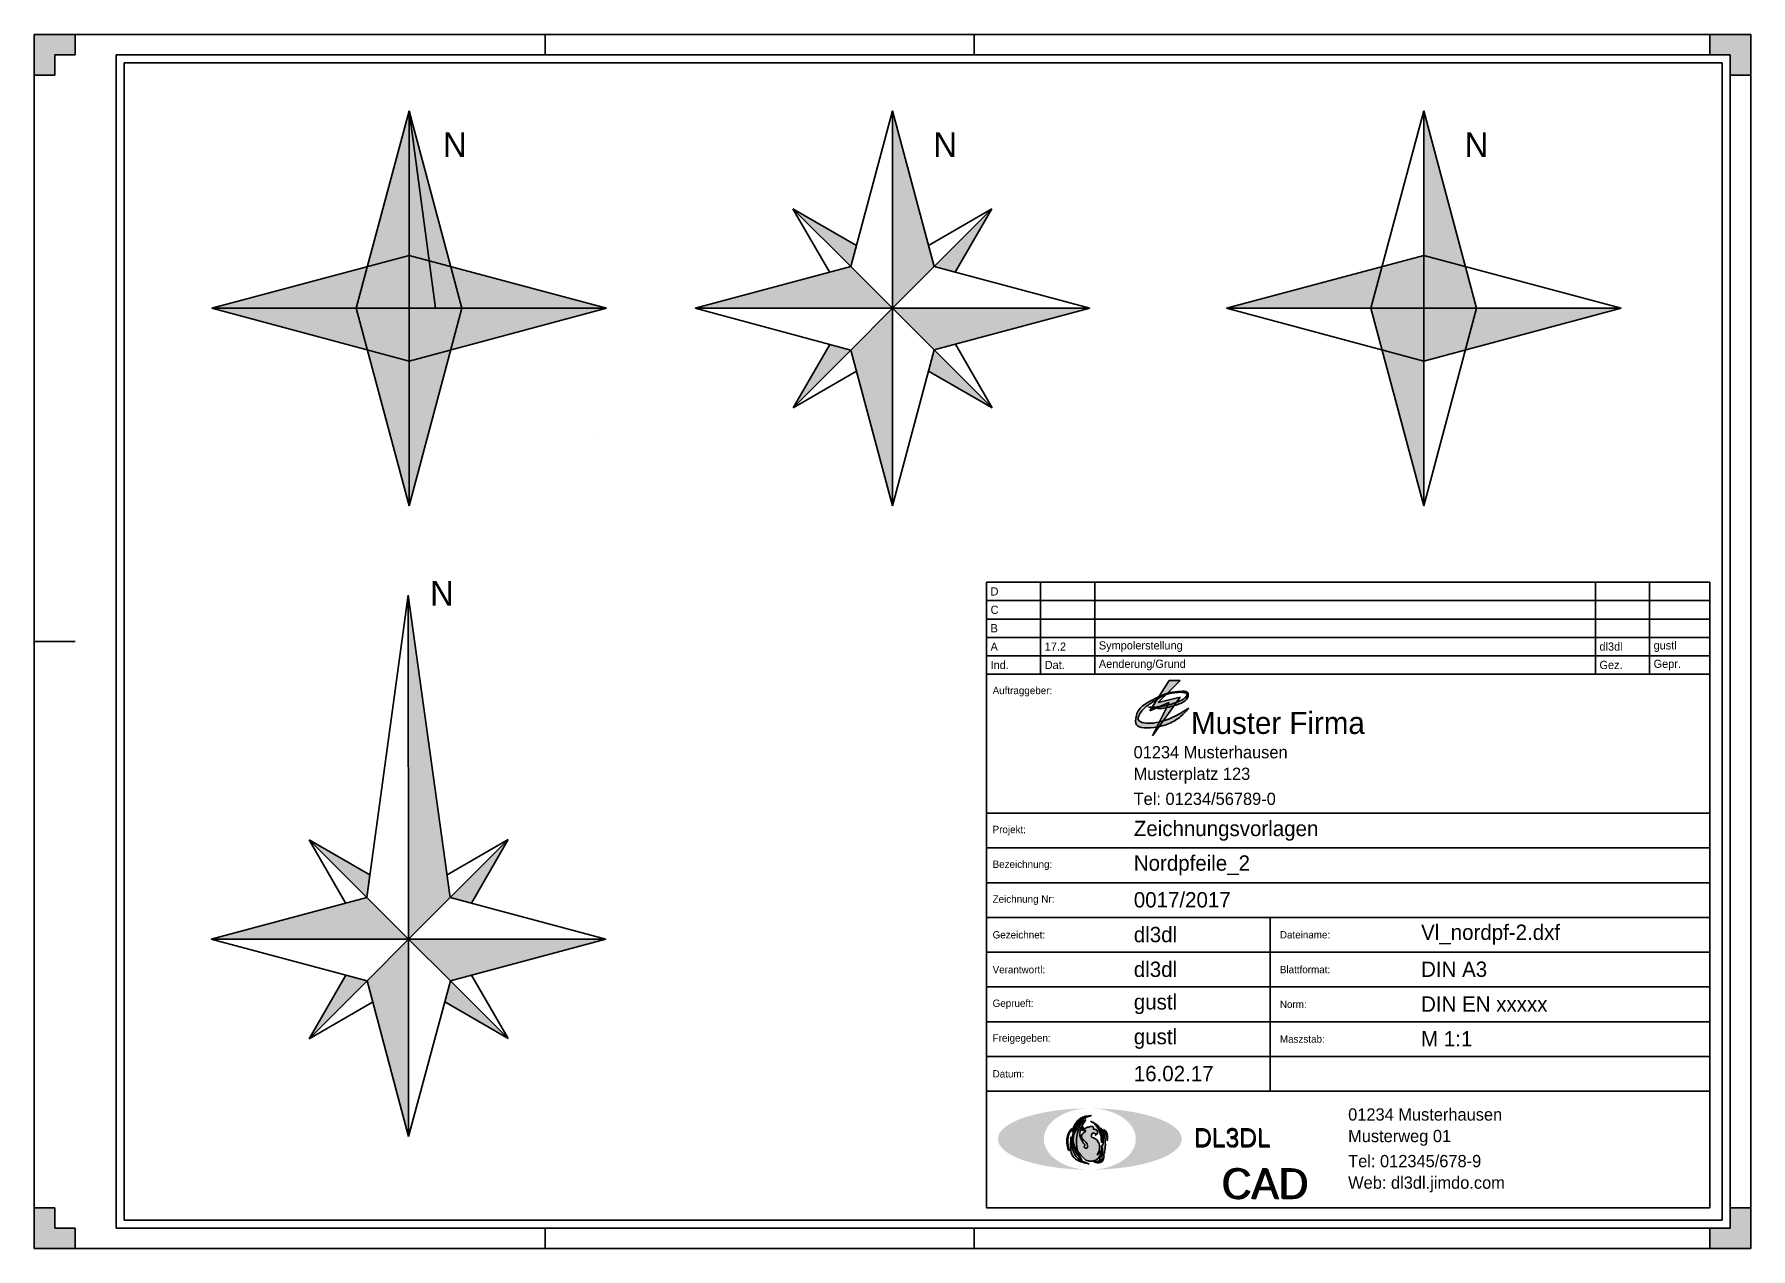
# Model space of a CAD drawing. Header units: millimetres. Extents: x 0 to 420, y 0 to 297.
import ezdxf

# ---------------------------------------------------------------- set-up
doc = ezdxf.new("R2010")
doc.units = ezdxf.units.MM
for name, color, linetype, true_color in [('Blattrahmen', 2, 'Continuous', 0xffff00), ('Faltmarken', 3, 'Continuous', 0x00ff00), ('Logo', 5, 'Continuous', 0x0000ff), ('Logo Adresse', 5, 'Continuous', 0x0000ff), ('Logo Text', 1, 'Continuous', 0xff0000), ('Logo_a', 1, 'Continuous', 0xff0000), ('Logo_b', 30, 'Continuous', 0xff7f00), ('Logo_c', 14, 'Continuous', 0x800000), ('Musterlogo AG', 3, 'Continuous', 0x00ff00), ('Musterlogo AG 1', 1, 'Continuous', 0xff0000), ('Musterlogo AG Text', 5, 'Continuous', 0x0000ff), ('Nordpfeil blau', 5, 'Continuous', 0x0000ff), ('Nordpfeil gruen', 3, 'Continuous', 0x00ff00), ('Nordpfeil Text', 4, 'Continuous', 0x00ffff), ('Nordpfeile rot', 1, 'Continuous', 0xff0000), ('pfoenix', 94, 'Continuous', 0x008000), ('Planecken', 2, 'Continuous', 0xffff00), ('Plankopf Legende', 6, 'Continuous', 0xff00ff), ('Plankopf Rahmen', 94, 'Continuous', 0x008000), ('Plankopf Text augefuellt', 134, 'Continuous', 0x008080), ('Plankopf Text Vorgabe', 1, 'Continuous', 0xff0000), ('Zeichnungsrahmen rot', 1, 'Continuous', 0xff0000), ('Zeichnungsrahmen_blau', 5, 'Continuous', 0x0000ff)]:
    doc.layers.add(name, color=color, linetype=linetype, true_color=true_color)
doc.styles.add('textstyle0', font='')
doc.styles.add('textstyle1', font='')
doc.styles.add('textstyle10', font='')
doc.styles.add('textstyle11', font='')
doc.styles.add('textstyle12', font='')
doc.styles.add('textstyle13', font='')
doc.styles.add('textstyle14', font='')
doc.styles.add('textstyle15', font='')
doc.styles.add('textstyle16', font='')
doc.styles.add('textstyle17', font='')
doc.styles.add('textstyle18', font='')
doc.styles.add('textstyle19', font='')
doc.styles.add('textstyle2', font='')
doc.styles.add('textstyle20', font='')
doc.styles.add('textstyle21', font='')
doc.styles.add('textstyle22', font='')
doc.styles.add('textstyle23', font='')
doc.styles.add('textstyle24', font='')
doc.styles.add('textstyle25', font='')
doc.styles.add('textstyle26', font='')
doc.styles.add('textstyle27', font='')
doc.styles.add('textstyle28', font='')
doc.styles.add('textstyle29', font='')
doc.styles.add('textstyle3', font='')
doc.styles.add('textstyle30', font='')
doc.styles.add('textstyle31', font='')
doc.styles.add('textstyle32', font='')
doc.styles.add('textstyle33', font='')
doc.styles.add('textstyle34', font='')
doc.styles.add('textstyle35', font='')
doc.styles.add('textstyle36', font='')
doc.styles.add('textstyle37', font='')
doc.styles.add('textstyle38', font='')
doc.styles.add('textstyle39', font='')
doc.styles.add('textstyle4', font='')
doc.styles.add('textstyle40', font='')
doc.styles.add('textstyle41', font='')
doc.styles.add('textstyle42', font='')
doc.styles.add('textstyle43', font='')
doc.styles.add('textstyle44', font='')
doc.styles.add('textstyle45', font='')
doc.styles.add('textstyle46', font='')
doc.styles.add('textstyle47', font='')
doc.styles.add('textstyle48', font='')
doc.styles.add('textstyle49', font='')
doc.styles.add('textstyle5', font='')
doc.styles.add('textstyle50', font='')
doc.styles.add('textstyle51', font='')
doc.styles.add('textstyle52', font='')
doc.styles.add('textstyle53', font='')
doc.styles.add('textstyle6', font='')
doc.styles.add('textstyle7', font='')
doc.styles.add('textstyle8', font='')
doc.styles.add('textstyle9', font='')
doc.styles.get('textstyle0').set_extended_font_data('FreeMono')
doc.styles.get('textstyle1').set_extended_font_data('FreeMono')
doc.styles.get('textstyle10').set_extended_font_data('URW Chancery L')
doc.styles.get('textstyle11').set_extended_font_data('URW Chancery L')
doc.styles.get('textstyle12').set_extended_font_data('FreeMono')
doc.styles.get('textstyle13').set_extended_font_data('FreeMono')
doc.styles.get('textstyle14').set_extended_font_data('FreeMono')
doc.styles.get('textstyle15').set_extended_font_data('FreeMono')
doc.styles.get('textstyle16').set_extended_font_data('FreeMono')
doc.styles.get('textstyle17').set_extended_font_data('FreeMono')
doc.styles.get('textstyle18').set_extended_font_data('FreeMono')
doc.styles.get('textstyle19').set_extended_font_data('FreeMono')
doc.styles.get('textstyle2').set_extended_font_data('FreeMono')
doc.styles.get('textstyle20').set_extended_font_data('FreeMono')
doc.styles.get('textstyle21').set_extended_font_data('FreeMono')
doc.styles.get('textstyle22').set_extended_font_data('FreeMono')
doc.styles.get('textstyle23').set_extended_font_data('FreeMono')
doc.styles.get('textstyle24').set_extended_font_data('FreeMono')
doc.styles.get('textstyle25').set_extended_font_data('FreeMono')
doc.styles.get('textstyle26').set_extended_font_data('FreeMono')
doc.styles.get('textstyle27').set_extended_font_data('FreeMono')
doc.styles.get('textstyle28').set_extended_font_data('FreeMono')
doc.styles.get('textstyle29').set_extended_font_data('FreeMono')
doc.styles.get('textstyle3').set_extended_font_data('FreeMono')
doc.styles.get('textstyle30').set_extended_font_data('FreeMono')
doc.styles.get('textstyle31').set_extended_font_data('FreeMono')
doc.styles.get('textstyle32').set_extended_font_data('FreeMono')
doc.styles.get('textstyle33').set_extended_font_data('FreeMono')
doc.styles.get('textstyle34').set_extended_font_data('FreeMono')
doc.styles.get('textstyle35').set_extended_font_data('URW Chancery L')
doc.styles.get('textstyle36').set_extended_font_data('FreeMono')
doc.styles.get('textstyle37').set_extended_font_data('FreeMono')
doc.styles.get('textstyle38').set_extended_font_data('FreeMono')
doc.styles.get('textstyle39').set_extended_font_data('FreeMono')
doc.styles.get('textstyle4').set_extended_font_data('FreeMono')
doc.styles.get('textstyle40').set_extended_font_data('FreeMono')
doc.styles.get('textstyle41').set_extended_font_data('FreeMono')
doc.styles.get('textstyle42').set_extended_font_data('FreeMono')
doc.styles.get('textstyle43').set_extended_font_data('FreeMono')
doc.styles.get('textstyle44').set_extended_font_data('FreeMono')
doc.styles.get('textstyle45').set_extended_font_data('FreeMono')
doc.styles.get('textstyle46').set_extended_font_data('FreeMono')
doc.styles.get('textstyle47').set_extended_font_data('FreeMono')
doc.styles.get('textstyle48').set_extended_font_data('FreeMono')
doc.styles.get('textstyle49').set_extended_font_data('FreeMono')
doc.styles.get('textstyle5').set_extended_font_data('FreeMono')
doc.styles.get('textstyle50').set_extended_font_data('FreeMono')
doc.styles.get('textstyle51').set_extended_font_data('FreeMono')
doc.styles.get('textstyle52').set_extended_font_data('FreeMono')
doc.styles.get('textstyle53').set_extended_font_data('FreeMono')
doc.styles.get('textstyle6').set_extended_font_data('FreeMono')
doc.styles.get('textstyle7').set_extended_font_data('FreeMono')
doc.styles.get('textstyle8').set_extended_font_data('URW Chancery L')
doc.styles.get('textstyle9').set_extended_font_data('URW Chancery L')

msp = doc.modelspace()

# ---------------------------------------------------------------- hatches: boundary and pattern name
at = {"layer": 'Logo_a'}
h = msp.add_hatch(color=256, dxfattribs=at)
edge = h.paths.add_edge_path()
edge.add_ellipse((258.29, 26.81), major_axis=(18.75, 0), ratio=0.4, start_angle=0, end_angle=360)
edge = h.paths.add_edge_path()
edge.add_ellipse((258.29, 26.81), major_axis=(15, 0), ratio=0.5, start_angle=0, end_angle=360)
at = {"layer": 'Logo_b'}
h = msp.add_hatch(color=256, dxfattribs=at)
edge = h.paths.add_edge_path()
edge.add_ellipse((258.29, 26.81), major_axis=(15, 0), ratio=0.5, start_angle=0, end_angle=360)
edge = h.paths.add_edge_path()
edge.add_ellipse((258.29, 26.81), major_axis=(11.25, 0), ratio=0.666667, start_angle=0, end_angle=360)
at = {"layer": 'Logo_c'}
h = msp.add_hatch(color=256, dxfattribs=at)
edge = h.paths.add_edge_path()
edge.add_ellipse((258.29, 26.81), major_axis=(18.75, 0), ratio=0.4, start_angle=0, end_angle=360)
edge = h.paths.add_edge_path()
edge.add_ellipse((258.29, 26.81), major_axis=(22.5, 0), ratio=0.333333, start_angle=0, end_angle=360)
at = {"layer": 'Musterlogo AG'}
h = msp.add_hatch(color=256, dxfattribs=at)
edge = h.paths.add_edge_path()
edge.add_spline(control_points=[(272.68, 132.47), (275.14, 131.86), (277.12, 132.32), (280.86, 133.31), (282.54, 134.68), (282.31, 136.28), (281.39, 136.36), (278.34, 136.21), (276.44, 135.67), (270.87, 132.93), (269.65, 130.87), (269.26, 128.2), (270.56, 127.36), (273.92, 127.28), (277.96, 128.35), (280.63, 130.1), (282.54, 132.24), (282.54, 132.24), (279.79, 130.49), (277.73, 129.57), (275.82, 128.96), (273.23, 128.35), (270.87, 128.65), (269.95, 129.34), (270.26, 130.41), (270.94, 131.53), (272.29, 132.88), (275.16, 134.59), (276.61, 135.51), (277.86, 135.82), (278.89, 135.99), (280.11, 136.1), (281.29, 136.05), (281.82, 135.92), (282.13, 135.64), (281.98, 135.07), (281.06, 134.23), (280.01, 133.82), (278.78, 133.34), (277.4, 132.9), (275.82, 132.62), (274.47, 132.44), (272.68, 132.47), (272.68, 132.47)], knot_values=[0, 0, 0, 0, 1, 2, 3, 4, 5, 6, 7, 8, 9, 10, 11, 12, 13, 14, 15, 16, 17, 18, 19, 20, 21, 22, 23, 24, 25, 26, 27, 28, 29, 30, 31, 32, 33, 34, 35, 36, 37, 38, 39, 40, 41, 41, 41, 41], degree=3, periodic=0)
h = msp.add_hatch(color=256, dxfattribs=at)
edge = h.paths.add_edge_path()
edge.add_spline(control_points=[(272.68, 132.47), (275.14, 131.86), (277.12, 132.32), (280.86, 133.31), (282.54, 134.68), (282.31, 136.28), (281.39, 136.36), (278.34, 136.21), (276.44, 135.67), (270.87, 132.93), (269.65, 130.87), (269.26, 128.2), (270.56, 127.36), (273.92, 127.28), (277.96, 128.35), (280.63, 130.1), (282.54, 132.24), (282.54, 132.24), (279.79, 130.49), (277.73, 129.57), (275.82, 128.96), (273.23, 128.35), (270.87, 128.65), (269.95, 129.34), (270.26, 130.41), (270.94, 131.53), (272.29, 132.88), (275.16, 134.59), (276.61, 135.51), (277.86, 135.82), (278.89, 135.99), (280.11, 136.1), (281.29, 136.05), (281.82, 135.92), (282.13, 135.64), (281.98, 135.07), (281.06, 134.23), (280.01, 133.82), (278.78, 133.34), (277.4, 132.9), (275.82, 132.62), (274.47, 132.44), (272.68, 132.47), (272.68, 132.47)], knot_values=[0, 0, 0, 0, 1, 2, 3, 4, 5, 6, 7, 8, 9, 10, 11, 12, 13, 14, 15, 16, 17, 18, 19, 20, 21, 22, 23, 24, 25, 26, 27, 28, 29, 30, 31, 32, 33, 34, 35, 36, 37, 38, 39, 40, 41, 41, 41, 41], degree=3, periodic=0)
at = {"layer": 'Musterlogo AG 1'}
msp.add_hatch(color=256, dxfattribs=at).paths.add_polyline_path([(277.69, 138.95), (272.96, 131.53), (277.69, 133.55), (273.64, 125.45), (280.39, 134.9), (274.99, 133.55), (280.39, 138.95)])
at = {"layer": 'Nordpfeil blau'}
for points in [[(91.7, 230), (91.7, 278.3), (98.17, 230)], [(91.7, 230), (43.41, 230), (91.7, 236.47)], [(91.7, 230), (91.7, 181.7), (85.23, 230)], [(91.7, 230), (140, 230), (91.7, 223.53)]]:
    msp.add_hatch(color=256, dxfattribs=at).paths.add_polyline_path(points)
at = {"layer": 'Nordpfeil gruen'}
for points in [[(210, 230), (220.19, 240.22), (210, 278.3)], [(185.64, 254.33), (201.17, 245.36), (199.78, 240.19)], [(234.33, 254.36), (225.36, 238.83), (220.19, 240.22)], [(210, 230), (199.78, 240.19), (161.7, 230)], [(210, 230), (199.81, 219.78), (210, 181.7)], [(210, 230), (220.22, 219.81), (258.3, 230)], [(185.67, 205.64), (194.64, 221.17), (199.81, 219.78)], [(234.36, 205.67), (218.83, 214.64), (220.22, 219.81)], [(101.78, 85.91), (91.44, 159.87), (91.59, 75.69)], [(81.38, 85.88), (82.13, 91.42), (67.23, 100.02)], [(115.92, 100.05), (106.96, 84.52), (101.78, 85.91)], [(91.59, 75.69), (81.38, 85.88), (43.3, 75.69)], [(91.59, 75.69), (81.41, 65.48), (91.59, 27.4)], [(91.59, 75.69), (101.81, 65.51), (139.89, 75.69)], [(67.26, 51.33), (76.23, 66.86), (81.41, 65.48)], [(115.95, 51.36), (100.42, 60.33), (101.81, 65.51)]]:
    msp.add_hatch(color=256, dxfattribs=at).paths.add_polyline_path(points)
at = {"layer": 'Nordpfeile rot'}
for points in [[(91.7, 278.3), (78.76, 230), (91.7, 230)], [(140, 230), (91.7, 242.94), (91.7, 230)], [(43.41, 230), (91.7, 217.06), (91.7, 230)], [(91.7, 181.7), (104.64, 230), (91.7, 230)]]:
    msp.add_hatch(color=256, dxfattribs=at).paths.add_polyline_path(points)
at = {"layer": 'pfoenix'}
h = msp.add_hatch(color=256, dxfattribs=at)
edge = h.paths.add_edge_path()
edge.add_spline(control_points=[(256.72, 25.82), (257.25, 25.49), (256.88, 24.88), (256.88, 24.88), (256.88, 24.88), (257.01, 24.56), (257.83, 24.55), (257.7, 25.31), (257.54, 25.82), (256.87, 26.49), (256.33, 26.94), (256.13, 27.55), (256.53, 28.18), (257.19, 28.6), (257.3, 28.77), (257.21, 28.99), (256.84, 28.98), (256.5, 28.89), (256.23, 29.04), (256.3, 29.5), (256.72, 29.71), (256.73, 29.73), (256.73, 29.71), (256.62, 29.52), (256.43, 29.38), (256.59, 29.24), (257.08, 29.38), (257.67, 29.69), (258.72, 29.91), (259.1, 29.87), (259.15, 29.77), (259.2, 29.43), (259.08, 29.16), (259.59, 29.21), (259.95, 29.05), (260.24, 28.75), (260.18, 28.25), (259.83, 27.81), (259.7, 27.71), (259.7, 27.71), (259.65, 27.96), (259.57, 28.23), (259.27, 28.29), (258.83, 28.22), (258.65, 27.81), (258.67, 27.3), (259.05, 27.14), (259.81, 26.88), (260.18, 26.4)], knot_values=[0, 0, 0, 0, 1, 2, 3, 4, 5, 6, 7, 8, 9, 10, 11, 12, 13, 14, 15, 16, 17, 18, 19, 20, 21, 22, 23, 24, 25, 26, 27, 28, 29, 30, 31, 32, 33, 34, 35, 36, 37, 38, 39, 40, 41, 42, 43, 44, 45, 46, 46, 46, 46], degree=3, periodic=0)
edge.add_spline(control_points=[(260.18, 26.4), (260.53, 25.8), (260.77, 24.95), (260.63, 24.13), (260.34, 23.39), (260.06, 22.94), (260.06, 22.94), (260.96, 23.47), (261.2, 24.39), (261.19, 25.09), (261.1, 25.28), (261.37, 24.82), (261.4, 23.99), (261.23, 23.46), (260.51, 22.13), (259.75, 21.63), (258.9, 21.4), (257.88, 21.39), (257.23, 21.71), (257.23, 21.71), (257.23, 21.71)], knot_values=[0, 0, 0, 0, 1, 2, 3, 4, 5, 6, 7, 8, 9, 10, 11, 12, 13, 14, 15, 16, 17, 18, 18, 18, 18], degree=3, periodic=0)
edge.add_spline(control_points=[(257.23, 21.71), (257.23, 21.71), (257.15, 21.66), (252.14, 27.42), (257.34, 31.58)], knot_values=[0, 0, 0, 0, 1, 2, 2, 2, 2], degree=3, periodic=0)
edge.add_spline(control_points=[(257.34, 31.58), (255.05, 28.61), (256.72, 25.82), (256.72, 25.82), (256.72, 25.82), (256.72, 25.82), (256.72, 25.82)], knot_values=[0, 0, 0, 0, 1, 2, 3, 4, 4, 4, 4], degree=3, periodic=0)
h = msp.add_hatch(color=256, dxfattribs=at)
edge = h.paths.add_edge_path()
edge.add_spline(control_points=[(256.56, 31.67), (253.99, 26.65), (256.39, 21.43), (256.38, 21.41), (256.38, 21.41), (252.66, 26.73), (256.57, 31.66), (256.56, 31.67), (256.56, 31.67)], knot_values=[0, 0, 0, 0, 1, 2, 3, 4, 5, 6, 6, 6, 6], degree=3, periodic=0)
h = msp.add_hatch(color=256, dxfattribs=at)
edge = h.paths.add_edge_path()
edge.add_spline(control_points=[(258.67, 32.6), (255.22, 31.76), (253.95, 28.46), (253.95, 28.46)], knot_values=[0, 0, 0, 0, 1, 1, 1, 1], degree=3, periodic=0)
edge.add_spline(control_points=[(253.95, 28.46), (253.99, 28.7), (254.46, 32.58), (258.67, 32.6)], knot_values=[0, 0, 0, 0, 1, 1, 1, 1], degree=3, periodic=0)
h = msp.add_hatch(color=256, dxfattribs=at)
edge = h.paths.add_edge_path()
edge.add_spline(control_points=[(260.96, 27.67), (261.03, 27.25), (261.07, 26.93), (261.11, 26.4), (261.12, 26), (261.12, 26), (261.12, 26), (261.3, 26.55), (261.3, 27.2), (261.17, 28.36), (260.8, 29.42), (260.48, 29.94), (259.6, 30.66), (258.43, 31.18), (258.43, 31.18), (258.43, 31.18)], knot_values=[0, 0, 0, 0, 1, 2, 3, 4, 5, 6, 7, 8, 9, 10, 11, 12, 13, 13, 13, 13], degree=3, periodic=0)
edge.add_spline(control_points=[(258.43, 31.18), (259.14, 30.82), (259.54, 30.42), (259.96, 29.88), (260.38, 29.32), (260.78, 28.43), (260.96, 27.67)], knot_values=[0, 0, 0, 0, 1, 2, 3, 4, 4, 4, 4], degree=3, periodic=0)
h = msp.add_hatch(color=256, dxfattribs=at)
edge = h.paths.add_edge_path()
edge.add_spline(control_points=[(262.08, 24.88), (262.04, 24.23), (261.84, 23.34), (261.56, 22.85), (260.94, 22.27), (260.59, 21.93), (260.59, 21.93), (260.84, 22.37), (261.18, 22.93), (261.38, 23.47), (261.4, 23.99), (261.16, 25.17)], knot_values=[0, 0, 0, 0, 1, 2, 3, 4, 5, 6, 7, 8, 9, 9, 9, 9], degree=3, periodic=0)
edge.add_spline(control_points=[(261.16, 25.17), (261.49, 25.34), (261.56, 25.7), (261.6, 26.8), (261.54, 27.78), (261.51, 28.31), (261.17, 29.37), (260.97, 29.51), (261.56, 28.75), (261.75, 28.24), (261.95, 27.5), (262.05, 26.79), (262.1, 25.8), (262.08, 24.88)], knot_values=[0, 0, 0, 0, 1, 2, 3, 4, 5, 6, 7, 8, 9, 10, 11, 11, 11, 11], degree=3, periodic=0)
h = msp.add_hatch(color=256, dxfattribs=at)
edge = h.paths.add_edge_path()
edge.add_spline(control_points=[(253.91, 29.39), (251.83, 27.42), (252.83, 24.11), (253.28, 23.89)], knot_values=[0, 0, 0, 0, 1, 1, 1, 1], degree=3, periodic=0)
edge.add_spline(control_points=[(253.28, 23.89), (253.14, 24), (252.14, 27.32), (253.91, 29.39)], knot_values=[0, 0, 0, 0, 1, 1, 1, 1], degree=3, periodic=0)
h = msp.add_hatch(color=256, dxfattribs=at)
edge = h.paths.add_edge_path()
edge.add_spline(control_points=[(253.66, 27.32), (253.79, 22.41), (258.06, 20.73), (258.06, 20.73), (258.06, 20.73), (253.26, 21.91), (253.7, 27.26), (253.7, 27.26), (253.66, 27.32)], knot_values=[0, 0, 0, 0, 1, 2, 3, 4, 5, 6, 6, 6, 6], degree=3, periodic=0)
h = msp.add_hatch(color=256, dxfattribs=at)
edge = h.paths.add_edge_path()
edge.add_spline(control_points=[(262.53, 26.38), (262.52, 27.07), (262.43, 27.52), (262.33, 28.04), (262.12, 28.46), (261.66, 29.12), (261.66, 29.12), (261.66, 29.12)], knot_values=[0, 0, 0, 0, 1, 2, 3, 4, 5, 5, 5, 5], degree=3, periodic=0)
edge.add_spline(control_points=[(261.66, 29.12), (262.74, 28.58), (262.53, 26.38), (262.53, 26.38), (262.53, 26.38)], knot_values=[0, 0, 0, 0, 1, 2, 2, 2, 2], degree=3, periodic=0)
h = msp.add_hatch(color=256, dxfattribs=at)
edge = h.paths.add_edge_path()
edge.add_spline(control_points=[(259.42, 21.18), (259.88, 20.99), (260.65, 20.98), (261.08, 21.1), (261.46, 21.52), (261.7, 22.11), (261.73, 22.55), (261.77, 22.75), (261.77, 22.75), (261.77, 22.75), (261.62, 22.35), (261.49, 22.22), (261.18, 21.84), (260.85, 21.61), (260.53, 21.47), (260.05, 21.32), (259.58, 21.29), (259.42, 21.29), (259.24, 21.3), (259.24, 21.29), (259.24, 21.29), (259.34, 21.22), (259.42, 21.18), (259.42, 21.18), (259.42, 21.18)], knot_values=[0, 0, 0, 0, 1, 2, 3, 4, 5, 6, 7, 8, 9, 10, 11, 12, 13, 14, 15, 16, 17, 18, 19, 20, 21, 22, 22, 22, 22], degree=3, periodic=0)
at = {"layer": 'Planecken'}
for points in [[(10, 297), (10, 292), (5, 292), (5, 287), (0, 287), (0, 297)], [(410, 297), (420, 297), (420, 287), (415, 287), (415, 292), (410, 292)], [(0, 0), (0, 10), (5, 10), (5, 5), (10, 5), (10, 0)], [(410, 0), (420, 0), (420, 10), (415, 10), (415, 5), (410, 5)]]:
    msp.add_hatch(color=256, dxfattribs=at).paths.add_polyline_path(points)
at = {"layer": 'Plankopf Legende'}
for points in [[(91.7, 230), (78.76, 230), (91.7, 181.7), (91.7, 230), (104.64, 230), (91.7, 278.3)], [(340, 230), (327.06, 230), (340, 181.7), (340, 230), (352.94, 230), (340, 278.3)], [(91.7, 230), (91.7, 242.94), (43.41, 230), (91.7, 230), (91.7, 217.06), (140, 230)], [(340, 230), (340, 242.94), (291.7, 230), (340, 230), (340, 217.06), (388.3, 230)]]:
    msp.add_hatch(color=256, dxfattribs=at).paths.add_polyline_path(points)

# ---------------------------------------------------------------- linework, layer by layer
at = {"layer": 'Blattrahmen'}
for p, q in [((420, 297), (0, 297)), ((0, 297), (0, 0)), ((420, 0), (420, 297)), ((0, 0), (420, 0))]:
    msp.add_line(p, q, dxfattribs=at)
at = {"layer": 'Faltmarken'}
for p, q in [((125, 292), (125, 297)), ((230, 292), (230, 297)), ((0, 148.5), (10, 148.5)), ((125, 0), (125, 5)), ((230, 0), (230, 5))]:
    msp.add_line(p, q, dxfattribs=at)
at = {"layer": 'Musterlogo AG'}
msp.add_open_spline([(272.68, 132.47), (275.14, 131.86), (277.12, 132.32), (280.86, 133.31), (282.54, 134.68), (282.31, 136.28), (281.39, 136.36), (278.34, 136.21), (276.44, 135.67), (270.87, 132.93), (269.65, 130.87), (269.26, 128.2), (270.56, 127.36), (273.92, 127.28), (277.96, 128.35), (280.63, 130.1), (282.54, 132.24), (282.54, 132.24), (279.79, 130.49), (277.73, 129.57), (275.82, 128.96), (273.23, 128.35), (270.87, 128.65), (269.95, 129.34), (270.26, 130.41), (270.94, 131.53), (272.29, 132.88), (275.16, 134.59), (276.61, 135.51), (277.86, 135.82), (278.89, 135.99), (280.11, 136.1), (281.29, 136.05), (281.82, 135.92), (282.13, 135.64), (281.98, 135.07), (281.06, 134.23), (280.01, 133.82), (278.78, 133.34), (277.4, 132.9), (275.82, 132.62), (274.47, 132.44), (272.68, 132.47), (272.68, 132.47)], degree=3, dxfattribs=at)
at = {"layer": 'Musterlogo AG 1'}
for p, q in [((277.69, 138.95), (272.96, 131.53)), ((274.99, 133.55), (280.39, 138.95)), ((280.39, 138.95), (277.69, 138.95)), ((273.64, 125.45), (280.39, 134.9)), ((280.39, 134.9), (274.99, 133.55)), ((272.96, 131.53), (277.69, 133.55)), ((277.69, 133.55), (273.64, 125.45))]:
    msp.add_line(p, q, dxfattribs=at)
at = {"layer": 'Nordpfeil blau'}
for p, q in [((91.7, 230), (91.7, 278.3)), ((98.17, 230), (91.7, 278.3)), ((91.7, 230), (98.17, 230))]:
    msp.add_line(p, q, dxfattribs=at)
at = {"layer": 'Nordpfeil gruen'}
for p, q in [((210, 278.3), (199.78, 240.19)), ((220.19, 240.22), (210, 278.3)), ((210, 278.3), (210, 230)), ((199.78, 240.19), (185.64, 254.33)), ((185.64, 254.33), (194.64, 238.74)), ((185.64, 254.33), (201.17, 245.36)), ((234.33, 254.36), (218.8, 245.39)), ((220.19, 240.22), (234.33, 254.36)), ((220.19, 240.22), (234.33, 254.36)), ((234.33, 254.36), (225.36, 238.83)), ((199.78, 240.19), (201.17, 245.36)), ((199.78, 240.19), (161.7, 230)), ((210, 230), (199.78, 240.19)), ((210, 230), (220.19, 240.22)), ((220.19, 240.22), (258.3, 230)), ((220.19, 240.22), (225.36, 238.83)), ((161.7, 230), (210, 230)), ((161.7, 230), (199.81, 219.78)), ((210, 230), (199.81, 219.78)), ((210, 230), (220.22, 219.81)), ((210, 181.7), (210, 230)), ((258.3, 230), (210, 230)), ((220.22, 219.81), (258.3, 230)), ((185.67, 205.64), (194.64, 221.17)), ((199.81, 219.78), (185.67, 205.64)), ((199.81, 219.78), (185.67, 205.64)), ((199.81, 219.78), (194.64, 221.17)), ((199.81, 219.78), (210, 181.7)), ((210, 181.7), (220.22, 219.81)), ((220.22, 219.81), (218.83, 214.64)), ((220.22, 219.81), (234.36, 205.67)), ((220.22, 219.81), (234.36, 205.67)), ((234.36, 205.67), (225.39, 221.2)), ((185.67, 205.64), (201.2, 214.61)), ((234.36, 205.67), (218.83, 214.64)), ((91.44, 159.87), (81.38, 85.88)), ((101.78, 85.91), (91.44, 159.87)), ((91.44, 159.87), (91.59, 75.69)), ((81.38, 85.88), (67.23, 100.02)), ((67.23, 100.02), (76.23, 84.44)), ((67.23, 100.02), (82.13, 91.42)), ((115.92, 100.05), (101.01, 91.44)), ((101.78, 85.91), (115.92, 100.05)), ((101.78, 85.91), (115.92, 100.05)), ((115.92, 100.05), (106.96, 84.52)), ((81.38, 85.88), (82.13, 91.42)), ((81.38, 85.88), (43.3, 75.69)), ((91.59, 75.69), (81.38, 85.88)), ((91.59, 75.69), (101.78, 85.91)), ((101.78, 85.91), (139.89, 75.69)), ((101.78, 85.91), (106.96, 84.52)), ((43.3, 75.69), (91.59, 75.69)), ((43.3, 75.69), (81.41, 65.48)), ((91.59, 75.69), (81.41, 65.48)), ((91.59, 75.69), (101.81, 65.51)), ((139.89, 75.69), (91.59, 75.69)), ((91.59, 27.4), (91.59, 75.69)), ((101.81, 65.51), (139.89, 75.69)), ((67.26, 51.33), (76.23, 66.86)), ((81.41, 65.48), (67.26, 51.33)), ((81.41, 65.48), (67.26, 51.33)), ((81.41, 65.48), (76.23, 66.86)), ((81.41, 65.48), (91.59, 27.4)), ((91.59, 27.4), (101.81, 65.51)), ((101.81, 65.51), (100.42, 60.33)), ((101.81, 65.51), (115.95, 51.36)), ((101.81, 65.51), (115.95, 51.36)), ((115.95, 51.36), (106.99, 66.89)), ((67.26, 51.33), (82.79, 60.3)), ((115.95, 51.36), (100.42, 60.33))]:
    msp.add_line(p, q, dxfattribs=at)
at = {"layer": 'Nordpfeile rot'}
for p, q in [((80.08, 234.91), (91.7, 278.3)), ((91.7, 278.3), (98.17, 230)), ((43.41, 230), (140, 230)), ((91.7, 181.7), (104.64, 230)), ((104.64, 230), (91.7, 230)), ((91.7, 230), (91.7, 181.7)), ((136.69, 198.33), (136.69, 198.33)), ((136.69, 198.33), (136.69, 198.33))]:
    msp.add_line(p, q, dxfattribs=at)
at = {"layer": 'pfoenix'}
for points in [[(257.34, 31.58), (252.14, 27.42), (257.15, 21.66), (257.23, 21.71), (257.23, 21.71)], [(256.56, 31.67), (253.99, 26.65), (256.39, 21.43), (256.38, 21.41), (256.38, 21.41), (252.66, 26.73), (256.57, 31.66), (256.56, 31.67), (256.56, 31.67)], [(258.67, 32.6), (254.46, 32.58), (253.99, 28.7), (253.95, 28.46)], [(258.67, 32.6), (255.22, 31.76), (253.95, 28.46), (253.95, 28.46)], [(257.34, 31.58), (255.05, 28.61), (256.72, 25.82), (256.72, 25.82), (256.72, 25.82), (256.72, 25.82), (256.72, 25.82)], [(256.72, 25.82), (257.25, 25.49), (256.88, 24.88), (256.88, 24.88), (256.88, 24.88), (257.01, 24.56), (257.83, 24.55), (257.7, 25.31), (257.54, 25.82), (256.87, 26.49), (256.33, 26.94), (256.13, 27.55), (256.53, 28.18), (257.19, 28.6), (257.3, 28.77), (257.21, 28.99), (256.84, 28.98), (256.5, 28.89), (256.23, 29.04), (256.3, 29.5), (256.72, 29.71), (256.73, 29.73), (256.73, 29.71), (256.62, 29.52), (256.43, 29.38), (256.59, 29.24), (257.08, 29.38), (257.67, 29.69), (258.72, 29.91), (259.1, 29.87), (259.15, 29.77), (259.2, 29.43), (259.08, 29.16), (259.59, 29.21), (259.95, 29.05), (260.24, 28.75), (260.18, 28.25), (259.83, 27.81), (259.7, 27.71), (259.7, 27.71), (259.65, 27.96), (259.57, 28.23), (259.27, 28.29), (258.83, 28.22), (258.65, 27.81), (258.67, 27.3), (259.05, 27.14), (259.81, 26.88), (260.18, 26.4)], [(258.43, 31.18), (259.14, 30.82), (259.54, 30.42), (259.96, 29.88), (260.38, 29.32), (260.78, 28.43), (260.96, 27.67)], [(260.96, 27.67), (261.03, 27.25), (261.07, 26.93), (261.11, 26.4), (261.12, 26), (261.12, 26), (261.12, 26), (261.3, 26.55), (261.3, 27.2), (261.17, 28.36), (260.8, 29.42), (260.48, 29.94), (259.6, 30.66), (258.43, 31.18), (258.43, 31.18), (258.43, 31.18)], [(261.16, 25.17), (261.49, 25.34), (261.56, 25.7), (261.6, 26.8), (261.54, 27.78), (261.51, 28.31), (261.17, 29.37), (260.97, 29.51), (261.56, 28.75), (261.75, 28.24), (261.95, 27.5), (262.05, 26.79), (262.1, 25.8), (262.08, 24.88)], [(253.91, 29.39), (251.83, 27.42), (252.83, 24.11), (253.28, 23.89)], [(253.91, 29.39), (252.14, 27.32), (253.14, 24), (253.28, 23.89)], [(253.66, 27.32), (253.79, 22.41), (258.06, 20.73), (258.06, 20.73), (258.06, 20.73), (253.26, 21.91), (253.7, 27.26), (253.7, 27.26), (253.66, 27.32)], [(260.18, 26.4), (260.53, 25.8), (260.77, 24.95), (260.63, 24.13), (260.34, 23.39), (260.06, 22.94), (260.06, 22.94), (260.96, 23.47), (261.2, 24.39), (261.19, 25.09), (261.1, 25.28), (261.37, 24.82), (261.4, 23.99), (261.23, 23.46), (260.51, 22.13), (259.75, 21.63), (258.9, 21.4), (257.88, 21.39), (257.23, 21.71), (257.23, 21.71), (257.23, 21.71)], [(261.66, 29.12), (262.74, 28.58), (262.53, 26.38), (262.53, 26.38), (262.53, 26.38)], [(262.53, 26.38), (262.52, 27.07), (262.43, 27.52), (262.33, 28.04), (262.12, 28.46), (261.66, 29.12), (261.66, 29.12), (261.66, 29.12)], [(259.42, 21.18), (259.88, 20.99), (260.65, 20.98), (261.08, 21.1), (261.46, 21.52), (261.7, 22.11), (261.73, 22.55), (261.77, 22.75), (261.77, 22.75), (261.77, 22.75), (261.62, 22.35), (261.49, 22.22), (261.18, 21.84), (260.85, 21.61), (260.53, 21.47), (260.05, 21.32), (259.58, 21.29), (259.42, 21.29), (259.24, 21.3), (259.24, 21.29), (259.24, 21.29), (259.34, 21.22), (259.42, 21.18), (259.42, 21.18), (259.42, 21.18)], [(262.08, 24.88), (262.04, 24.23), (261.84, 23.34), (261.56, 22.85), (260.94, 22.27), (260.59, 21.93), (260.59, 21.93), (260.84, 22.37), (261.18, 22.93), (261.38, 23.47), (261.4, 23.99), (261.16, 25.17)]]:
    msp.add_open_spline(points, degree=3, dxfattribs=at)
at = {"layer": 'Planecken'}
for p, q in [((10, 297), (10, 292)), ((410, 297), (420, 297)), ((410, 292), (410, 297)), ((420, 297), (420, 287)), ((10, 292), (5, 292)), ((5, 292), (5, 287)), ((415, 292), (410, 292)), ((415, 287), (415, 292)), ((5, 287), (0, 287)), ((420, 287), (415, 287)), ((0, 0), (0, 10)), ((0, 10), (5, 10)), ((5, 10), (5, 5)), ((420, 10), (415, 10)), ((415, 10), (415, 5)), ((420, 0), (420, 10)), ((5, 5), (10, 5)), ((10, 5), (10, 0)), ((415, 5), (410, 5)), ((410, 5), (410, 0)), ((0, 0), (10, 0)), ((410, 0), (420, 0))]:
    msp.add_line(p, q, dxfattribs=at)
at = {"layer": 'Plankopf Legende'}
for p, q in [((78.76, 230), (91.7, 278.3)), ((91.7, 278.3), (91.7, 230)), ((104.64, 230), (91.7, 278.3)), ((327.06, 230), (340, 278.3)), ((340, 278.3), (340, 230)), ((352.94, 230), (340, 278.3)), ((91.7, 242.94), (43.41, 230)), ((91.7, 242.94), (140, 230)), ((91.7, 230), (91.7, 242.94)), ((340, 242.94), (291.7, 230)), ((340, 242.94), (388.3, 230)), ((340, 230), (340, 242.94)), ((91.7, 217.06), (43.41, 230)), ((91.7, 230), (43.41, 230)), ((78.76, 230), (91.7, 181.7)), ((91.7, 230), (78.76, 230)), ((104.64, 230), (91.7, 181.7)), ((91.7, 230), (91.7, 181.7)), ((140, 230), (91.7, 230)), ((91.7, 230), (104.64, 230)), ((91.7, 230), (91.7, 217.06)), ((91.7, 217.06), (140, 230)), ((340, 217.06), (291.7, 230)), ((340, 230), (291.7, 230)), ((327.06, 230), (340, 181.7)), ((340, 230), (327.06, 230)), ((352.94, 230), (340, 181.7)), ((340, 230), (340, 181.7)), ((388.3, 230), (340, 230)), ((340, 230), (352.94, 230)), ((340, 230), (340, 217.06)), ((340, 217.06), (388.3, 230))]:
    msp.add_line(p, q, dxfattribs=at)
at = {"layer": 'Plankopf Rahmen'}
for p, q in [((233, 158.5), (233, 163)), ((233, 163), (241.5, 163)), ((241.5, 163), (259.5, 163)), ((246.25, 163), (246.25, 140.5)), ((259.5, 163), (259.5, 140.5)), ((382, 163), (259.5, 163)), ((396, 163), (382, 163)), ((382, 163), (382, 140.5)), ((395.25, 140.5), (395.25, 163)), ((410, 163), (396, 163)), ((410, 158.5), (410, 163)), ((233, 154), (233, 158.5)), ((233, 158.5), (241.5, 158.5)), ((241.5, 158.5), (259.5, 158.5)), ((382, 158.5), (259.5, 158.5)), ((396, 158.5), (382, 158.5)), ((410, 158.5), (396, 158.5)), ((410, 154), (410, 158.5)), ((233, 149.5), (233, 154)), ((233, 154), (241.5, 154)), ((241.5, 154), (259.5, 154)), ((382, 154), (259.5, 154)), ((396, 154), (382, 154)), ((410, 154), (396, 154)), ((410, 149.5), (410, 154)), ((233, 145), (233, 149.5)), ((233, 149.5), (241.5, 149.5)), ((241.5, 149.5), (259.5, 149.5)), ((382, 149.5), (259.5, 149.5)), ((396, 149.5), (382, 149.5)), ((410, 149.5), (396, 149.5)), ((410, 145), (410, 149.5)), ((233, 140.5), (233, 145)), ((233, 145), (241.5, 145)), ((241.5, 145), (259.5, 145)), ((382, 145), (259.5, 145)), ((396, 145), (382, 145)), ((410, 145), (396, 145)), ((410, 140.5), (410, 145)), ((233, 140.5), (285, 140.5)), ((233, 132), (233, 140.5)), ((285, 140.5), (348, 140.5)), ((348, 140.5), (410, 140.5)), ((410, 140.5), (396, 140.5)), ((410, 132), (410, 140.5)), ((233, 123.5), (233, 132)), ((410, 123.5), (410, 132)), ((233, 115), (233, 123.5)), ((410, 115), (410, 123.5)), ((233, 106.5), (233, 115)), ((410, 106.5), (410, 115)), ((233, 98), (233, 106.5)), ((233, 106.5), (410, 106.5)), ((410, 98), (410, 106.5)), ((233, 89.5), (233, 98)), ((233, 98), (410, 98)), ((410, 89.5), (410, 98)), ((233, 81), (233, 89.5)), ((233, 89.5), (410, 89.5)), ((410, 81), (410, 89.5)), ((233, 72.5), (233, 81)), ((233, 81), (410, 81)), ((302.43, 38.54), (302.43, 81.04)), ((410, 72.5), (410, 81)), ((233, 64), (233, 72.5)), ((233, 72.5), (410, 72.5)), ((410, 64), (410, 72.5)), ((233, 55.5), (233, 64)), ((233, 64), (410, 64)), ((410, 55.5), (410, 64)), ((233, 47), (233, 55.5)), ((233, 55.5), (410, 55.5)), ((410, 47), (410, 55.5)), ((233, 38.5), (233, 47)), ((233, 47), (410, 47)), ((410, 10), (410, 47)), ((233, 10), (233, 38.5)), ((233, 38.5), (292, 38.5)), ((292, 38.5), (351, 38.5)), ((351, 38.5), (410, 38.5)), ((233, 10), (410, 10))]:
    msp.add_line(p, q, dxfattribs=at)
at = {"layer": 'Zeichnungsrahmen rot'}
for p, q in [((22, 7), (22, 290)), ((22, 290), (413, 290)), ((413, 7), (413, 290)), ((22, 7), (413, 7))]:
    msp.add_line(p, q, dxfattribs=at)
at = {"layer": 'Zeichnungsrahmen_blau'}
for p, q in [((415, 292), (20, 292)), ((20, 292), (20, 5)), ((415, 292), (415, 5)), ((415, 5), (20, 5))]:
    msp.add_line(p, q, dxfattribs=at)

# ---------------------------------------------------------------- texts
at = {"layer": 'Logo', "attachment_point": 5}
for s, insert, char_height, style in [('DL3DL\\P', (293.14, 27.22), 4.5, 'textstyle8'), ('CAD\\P', (301.02, 15.89), 7.5, 'textstyle10')]:
    msp.add_mtext(s, dxfattribs=dict(at, insert=insert, char_height=char_height, style=style))
at = {"layer": 'Logo Adresse', "char_height": 4, "attachment_point": 4}
for s, insert, style in [('\\H3;01234 Musterhausen', (269, 121.4), 'textstyle14'), ('\\H3;Musterplatz 123 ', (269, 115.7), 'textstyle12'), ('\\H3;Tel: 01234/56789-0', (269, 110), 'textstyle17'), ('\\H3;01234 Musterhausen', (321.5, 32.8), 'textstyle13'), ('\\H3;Musterweg 01', (321.5, 27.1), 'textstyle18'), ('\\H3;Tel: 012345/678-9 ', (321.5, 21.4), 'textstyle15'), ('\\H3;Web: dl3dl.jimdo.com', (321.5, 15.7), 'textstyle16')]:
    msp.add_mtext(s, dxfattribs=dict(at, insert=insert, style=style))
at = {"layer": 'Logo Text', "attachment_point": 5}
for s, insert, char_height, style in [('DL3DL\\P', (293.24, 26.94), 4.5, 'textstyle11'), ('CAD\\P', (301.34, 15.8), 7.5, 'textstyle9')]:
    msp.add_mtext(s, dxfattribs=dict(at, insert=insert, char_height=char_height, style=style))
at = {"layer": 'Musterlogo AG Text', "insert": (283.05, 128.55), "char_height": 5.4, "attachment_point": 4, "style": 'textstyle35'}
msp.add_mtext('Muster Firma', dxfattribs=at)
at = {"layer": 'Nordpfeil Text', "char_height": 8, "attachment_point": 4}
for insert, style in [((100, 270), 'textstyle53'), ((350, 270), 'textstyle50'), ((220, 270), 'textstyle51'), ((96.85, 160.3), 'textstyle52')]:
    msp.add_mtext('\\H6;N', dxfattribs=dict(at, insert=insert, style=style))
at = {"layer": 'Plankopf Text augefuellt', "attachment_point": 4}
for s, insert, char_height, style in [('D', (234, 160.75), 2, 'textstyle33'), ('C', (234, 156.25), 2, 'textstyle34'), ('B', (234, 151.75), 2, 'textstyle29'), ('A', (234, 147.25), 2, 'textstyle30'), ('17.2', (247.25, 147.25), 2, 'textstyle32'), ('Sympolerstellung', (260.5, 147.25), 2, 'textstyle31'), ('dl3dl', (383, 147.25), 2, 'textstyle49'), ('gustl', (396.25, 147.25), 2, 'textstyle48'), ('\\H3.75;Zeichnungsvorlagen', (269.05, 102.2), 5, 'textstyle43'), ('\\H3.75;Nordpfeile_2', (269.05, 93.75), 5, 'textstyle42'), ('\\H3.75;0017/2017', (269.05, 85.3), 5, 'textstyle41'), ('\\H3.75;dl3dl', (269.05, 76.8), 5, 'textstyle47'), ('\\H3.75;Vl_nordpf-2.dxf', (339.35, 76.82), 5, 'textstyle40'), ('\\H3.75;dl3dl', (269.05, 68.3), 5, 'textstyle45'), ('\\H3.75;DIN A3', (339.35, 68.32), 5, 'textstyle46'), ('\\H3.75;gustl', (269.05, 59.8), 5, 'textstyle37'), ('\\H3.75;DIN EN xxxxx', (339.35, 59.82), 5, 'textstyle38'), ('\\H3.75;gustl', (269.05, 51.3), 5, 'textstyle44'), ('\\H3.75;M 1:1', (339.35, 51.32), 5, 'textstyle39'), ('\\H3.75;16.02.17', (269.05, 42.8), 5, 'textstyle36')]:
    msp.add_mtext(s, dxfattribs=dict(at, insert=insert, char_height=char_height, style=style))
at = {"layer": 'Plankopf Text Vorgabe', "attachment_point": 4}
for s, insert, char_height, style in [('Ind.', (234, 142.75), 2, 'textstyle5'), ('Dat.', (247.25, 142.75), 2, 'textstyle7'), ('Aenderung/Grund', (260.5, 142.75), 2, 'textstyle6'), ('Gez.', (383, 142.75), 2, 'textstyle1'), ('Gepr.', (396.25, 142.75), 2, 'textstyle2'), ('\\H1.8;Auftraggeber:', (234.5, 136.25), 3, 'textstyle0'), ('\\H1.8;Projekt:', (234.5, 102.25), 3, 'textstyle3'), ('\\H1.8;Bezeichnung:', (234.5, 93.75), 3, 'textstyle4'), ('\\H1.8;Zeichnung Nr:', (234.5, 85.25), 3, 'textstyle24'), ('\\H1.8;Gezeichnet:', (234.5, 76.75), 3, 'textstyle22'), ('\\H1.8;Dateiname:', (304.8, 76.76), 3, 'textstyle23'), ('\\H1.8;Verantwortl:', (234.5, 68.25), 3, 'textstyle27'), ('\\H1.8;Blattformat:', (304.8, 68.26), 3, 'textstyle28'), ('\\H1.8;Geprueft:', (234.5, 59.75), 3, 'textstyle20'), ('\\H1.8;Norm:', (304.8, 59.76), 3, 'textstyle26'), ('\\H1.8;Freigegeben:', (234.5, 51.25), 3, 'textstyle21'), ('\\H1.8;Maszstab:', (304.8, 51.26), 3, 'textstyle25'), ('\\H1.8;Datum:', (234.5, 42.75), 3, 'textstyle19')]:
    msp.add_mtext(s, dxfattribs=dict(at, insert=insert, char_height=char_height, style=style))

doc.saveas('drawing.dxf')
